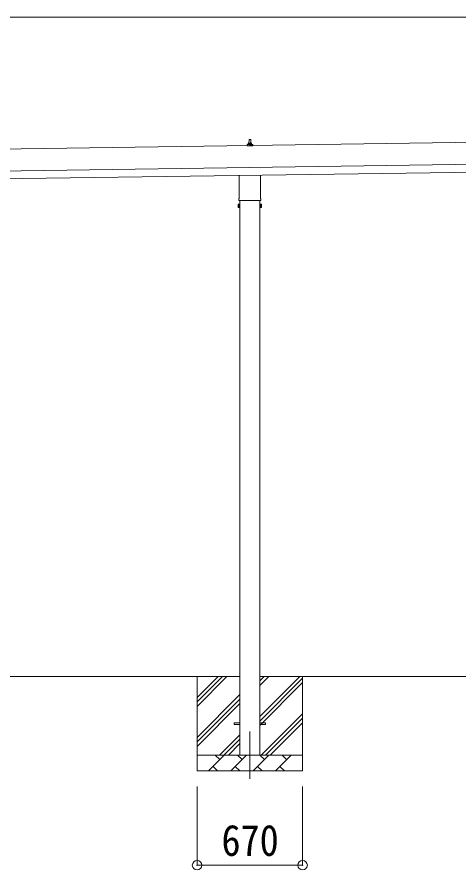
# Model space of a CAD drawing. Units: millimetres at full size, sheet at 1:60; details may follow other scales. Extents: x -16864 to 16864, y -11640 to 11640.
# Drawn here: x 2516 to 5319, y -7990 to -2573 of the extents above; entities that cross this region are included whole.
import ezdxf
from ezdxf.enums import TextEntityAlignment as Align

# ---------------------------------------------------------------- set-up
doc = ezdxf.new("R2010")
doc.units = ezdxf.units.MM
doc.header["$LTSCALE"] = 60
doc.header["$PDMODE"] = 32
doc.header["$PDSIZE"] = 60
doc.linetypes.add('CHAIN1', pattern=[8, 5, -1, 1, -1])
for name, color, linetype, lineweight in [('0-1_Defpoints', 7, 'CHAIN1', 9), ('0-2_TEXT1', 4, 'Continuous', 9), ('0-3_SHAPE', 7, 'Continuous', 9), ('0-8_TABLE1', 6, 'Continuous', 9)]:
    doc.layers.add(name, color=color, linetype=linetype, lineweight=lineweight)
doc.styles.add('ＭＳ ゴシック', font='')
doc.styles.get('ＭＳ ゴシック').set_extended_font_data('MS Gothic')

msp = doc.modelspace()

# ---------------------------------------------------------------- linework, layer by layer
at = {"layer": '0-1_Defpoints'}
msp.add_line((3992.3, -7110.97), (3992.3, -7459.97), dxfattribs=at)
at = {"layer": '0-2_TEXT1'}
for p, q in [((6832.37, -3348.27), (1201.9, -3428.71)), ((3986.61, -3375.99), (3987.33, -3352.47)), ((3988.33, -3351.49), (3996.88, -3351.49)), ((3997.88, -3352.47), (3998.61, -3375.99)), ((3974.36, -3391.49), (3974.36, -3383.78)), ((4010.86, -3391.49), (3974.36, -3391.49)), ((3974.74, -3382.99), (4010.47, -3382.99)), ((3975.12, -3382.81), (3981.84, -3381.18)), ((3982.22, -3380.99), (4002.99, -3380.99)), ((3982.61, -3380.21), (3982.61, -3375.99)), ((3983.61, -3375.99), (4001.61, -3375.99)), ((4002.61, -3380.21), (4002.61, -3375.99)), ((4010.09, -3382.81), (4003.37, -3381.18)), ((4010.86, -3391.49), (4010.86, -3383.78)), ((1203.9, -3568.69), (6834.37, -3488.26)), ((1204.62, -3618.69), (6835.08, -3538.25)), ((3924, -3725.48), (3924, -3579.84)), ((4060.6, -3577.89), (4060.6, -3725.48)), ((3922.3, -3734.25), (3922.3, -3728.75)), ((4062.3, -3728.75), (4062.3, -3734.25)), ((3918.3, -3763.75), (3919.06, -3762.44)), ((3918.3, -3763.75), (3918.3, -3780.75)), ((3918.3, -3780.75), (3919.06, -3782.07)), ((3925.3, -3767.35), (3919.06, -3767.35)), ((3925.3, -3777.16), (3919.06, -3777.16)), ((3925.3, -3782.07), (3919.06, -3782.07)), ((4060.24, -3737.75), (3924.36, -3737.75)), ((3927.8, -3781.45), (3925.3, -3781.45)), ((3929.8, -3737.75), (3929.8, -7260.97)), ((4054.8, -7260.97), (4054.8, -3737.75)), ((4056.8, -3781.45), (4059.3, -3781.45)), ((4059.3, -3767.35), (4065.54, -3767.35)), ((4059.3, -3777.16), (4065.54, -3777.16)), ((4059.3, -3782.07), (4065.54, -3782.07)), ((4066.3, -3763.75), (4065.54, -3762.44)), ((4066.3, -3780.75), (4065.54, -3782.07)), ((4066.3, -3763.75), (4066.3, -3780.75)), ((3892.3, -7056.47), (3929.8, -7056.47)), ((3892.3, -7065.47), (3892.3, -7056.47)), ((3892.3, -7056.47), (3929.8, -7056.47)), ((3892.3, -7065.47), (3892.3, -7056.47)), ((3892.3, -7065.47), (3929.8, -7065.47)), ((3892.3, -7065.47), (3929.8, -7065.47)), ((4054.8, -7056.47), (4092.3, -7056.47)), ((4054.8, -7056.47), (4092.3, -7056.47)), ((4054.8, -7065.47), (4092.3, -7065.47)), ((4054.8, -7065.47), (4092.3, -7065.47)), ((4092.3, -7065.47), (4092.3, -7056.47)), ((4092.3, -7065.47), (4092.3, -7056.47))]:
    msp.add_line(p, q, dxfattribs=at)
for points in [[(3925.3, -3782.07), (3925.3, -3762.44), (3919.06, -3762.44)], [(3925.3, -3781.45), (3925.3, -3763.05), (3927.8, -3763.05)], [(4059.3, -3781.45), (4059.3, -3763.05), (4056.8, -3763.05)], [(4059.3, -3782.07), (4059.3, -3762.44), (4065.54, -3762.44)]]:
    msp.add_lwpolyline(points, dxfattribs=at)
for points in [[(3927.8, -3782.75), (3927.8, -3761.75), (3929.8, -3761.75), (3929.8, -3782.75)], [(4056.8, -3782.75), (4056.8, -3761.75), (4054.8, -3761.75), (4054.8, -3782.75)]]:
    msp.add_lwpolyline(points, close=True, dxfattribs=at)
for centre, radius, start, end in [((3988.33, -3352.49), 1, 90, 178.60509), ((3996.88, -3352.49), 1, 1.39491, 90), ((3975.36, -3383.78), 1, 103.62699, 180), ((3981.61, -3380.21), 1, 283.62699, 0), ((3986.69, -3376.63), 4.13, 90, 171.17633), ((3983.61, -3376.99), 1, 90, 180), ((3995.94, -3375.99), 4.83, 133.60282, 180), ((3989.27, -3375.99), 4.83, 0, 46.39718), ((3998.52, -3376.63), 4.13, 8.82367, 90), ((4001.61, -3376.99), 1, 0, 90), ((4003.61, -3380.21), 1, 180, 256.37301), ((4009.86, -3383.78), 1, 0, 76.37301), ((3926.3, -3728.75), 4, 125.09963, 180), ((3926.3, -3734.25), 4, 180, 194.47751), ((3926.3, -3734.25), 4, 194.47751, 241.04498), ((4058.3, -3734.25), 4, 298.95502, 345.52249), ((4058.3, -3728.75), 4, 0, 54.90037), ((4058.3, -3734.25), 4, 345.52249, 0), ((3922.64, -3764.89), 4.34, 145.61575, 214.38425), ((3934.54, -3772.25), 16.24, 162.41205, 197.58795), ((3922.64, -3779.61), 4.34, 145.61575, 214.38425), ((4061.95, -3764.89), 4.34, 325.61575, 34.38425), ((4050.06, -3772.25), 16.24, 342.41205, 17.58795), ((4061.95, -3779.61), 4.34, 325.61575, 34.38425)]:
    msp.add_arc(centre, radius, start, end, dxfattribs=at)
at = {"layer": '0-3_SHAPE'}
for p, q in [((3929.8, -6760.97), (2154.8, -6760.97)), ((3657.3, -6760.97), (3657.3, -7360.97)), ((3657.3, -6894.45), (3790.78, -6760.97)), ((3657.3, -6922.73), (3819.07, -6760.97)), ((3657.3, -6951.02), (3847.35, -6760.97)), ((5829.8, -6760.97), (4054.8, -6760.97)), ((4054.8, -6789.79), (4083.62, -6760.97)), ((4054.8, -6818.08), (4111.91, -6760.97)), ((4054.8, -7016.07), (4307.3, -6763.57)), ((4327.3, -6760.97), (4327.3, -7360.97)), ((4054.8, -7044.35), (4327.3, -6771.85)), ((4054.8, -7072.63), (4327.3, -6800.13)), ((3657.3, -7149.01), (3929.8, -6876.51)), ((3657.3, -7177.29), (3929.8, -6904.79)), ((3657.3, -7205.58), (3929.8, -6933.08)), ((4064.46, -7260.97), (4327.3, -6998.12)), ((4092.74, -7260.97), (4327.3, -7026.41)), ((4121.03, -7260.97), (4327.3, -7054.69)), ((3799.9, -7260.97), (3929.8, -7131.07)), ((3828.18, -7260.97), (3929.8, -7159.35)), ((3856.47, -7260.97), (3929.8, -7187.63)), ((3657.3, -7260.97), (4327.3, -7260.97)), ((3730.17, -7360.97), (3830.17, -7260.97)), ((3801.61, -7289.52), (3773.06, -7260.97)), ((3871.59, -7360.97), (3971.59, -7260.97)), ((3943.04, -7289.52), (3914.48, -7260.97)), ((4013.01, -7360.97), (4113.01, -7260.97)), ((4084.46, -7289.52), (4055.9, -7260.97)), ((4154.43, -7360.97), (4254.43, -7260.97)), ((4225.88, -7289.52), (4197.32, -7260.97)), ((4327.3, -7360.97), (3657.3, -7360.97)), ((3758.72, -7332.41), (3787.27, -7360.97)), ((3900.14, -7332.41), (3928.7, -7360.97)), ((4041.56, -7332.41), (4070.12, -7360.97)), ((4182.98, -7332.41), (4211.54, -7360.97))]:
    msp.add_line(p, q, dxfattribs=at)
at = {"layer": '0-8_TABLE1'}
for p, q in [((12518.3, -2573.33), (1169.3, -2573.33)), ((3657.3, -7959.97), (3657.3, -7459.97)), ((4327.3, -7959.97), (4327.3, -7459.97)), ((3657.3, -7959.97), (4327.3, -7959.97))]:
    msp.add_line(p, q, dxfattribs=at)
for p in [(3657.3, -7959.97), (4327.3, -7959.97)]:
    msp.add_point(p, dxfattribs=at)

# ---------------------------------------------------------------- texts
at = {"layer": '0-8_TABLE1', "color": 7, "style": 'ＭＳ ゴシック', "width": 0.9}
msp.add_text('670', height=197.9, dxfattribs=at).set_placement((3812.3, -7959.97), align=Align.BOTTOM_LEFT)

doc.saveas('drawing.dxf')
